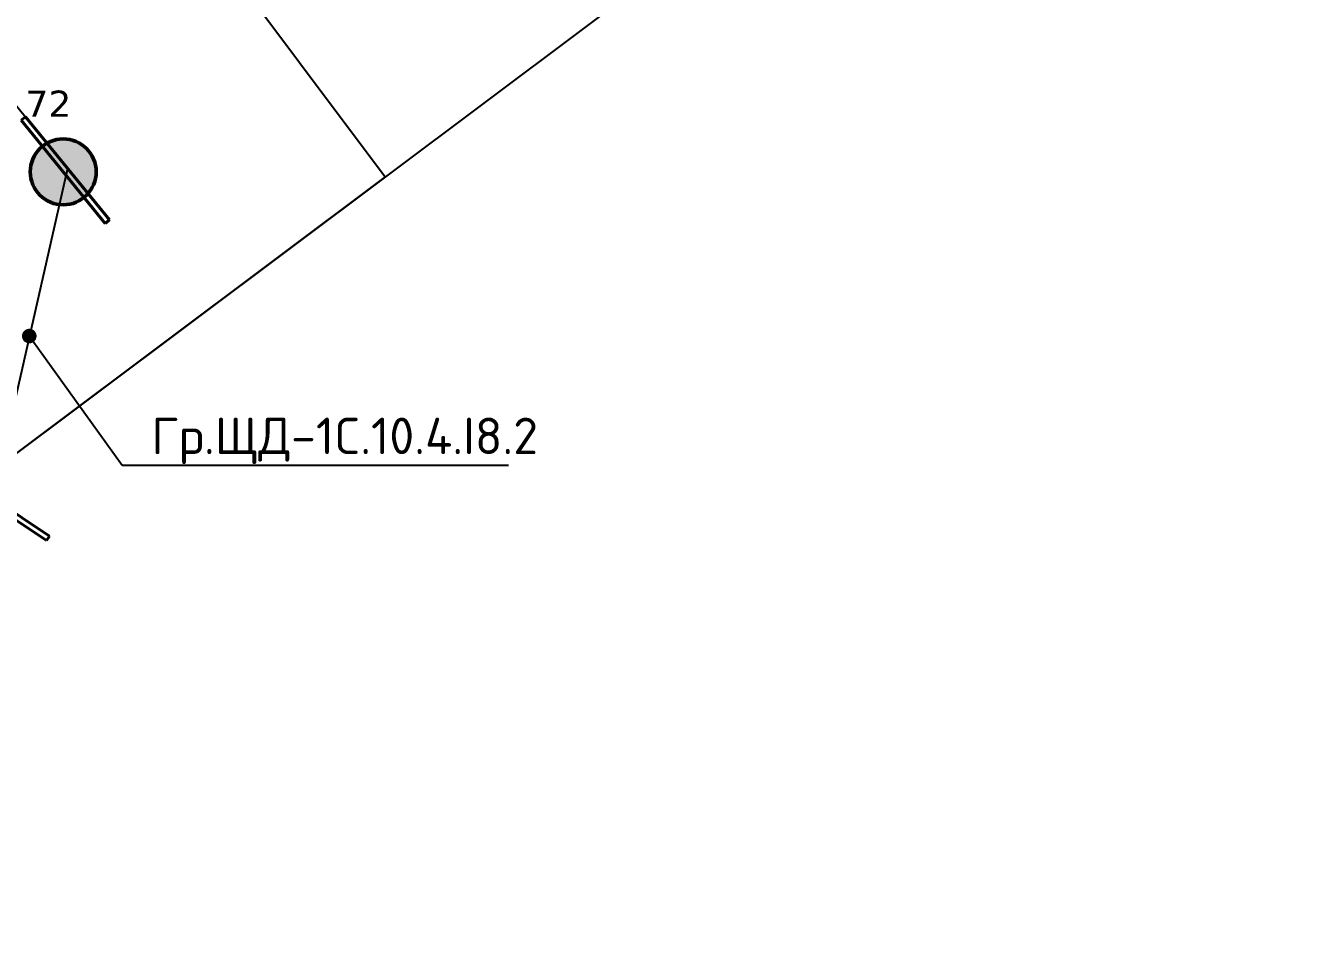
# Model space of a CAD drawing. Header units: millimetres. Extents: x -243740 to 150609, y -473655 to -165121.
# Drawn here: x 41492 to 50245, y -353088 to -346754 of the extents above; entities that cross this region are included whole.
import ezdxf
from ezdxf import colors
from ezdxf.entities.mleader import LeaderData, LeaderLine
from ezdxf.math import Vec2, Vec3

# ---------------------------------------------------------------- set-up
doc = ezdxf.new("R2010")
doc.units = ezdxf.units.MM
for name, color, linetype in [('_Гр.ЩД-1C.10.4.I7.8', 6, 'Continuous'), ('_Гр.ЩД-1C.10.4.I8.1', 6, 'Continuous'), ('_Гр.ЩД-1C.10.4.I8.2', 6, 'Continuous')]:
    doc.layers.add(name, color=color, linetype=linetype)
doc.layers.add('_освещение_dali', color=3, linetype='Continuous', lineweight=50)
doc.layers.add('DLX_LUM 9', color=5, linetype='Continuous', lineweight=40)
doc.styles.add('ISOCPEUR', font='isocpeur.ttf')
doc.styles.add('TableTextStyle', font='')
doc.styles.get('TableTextStyle').set_extended_font_data('VERDANA.TTF')
doc.linetypes.add('Truba', pattern='A,3e-05,[4,MSH_7,S=1,R=0,X=0,Y=0],-3.022072', length=3.022102)

# ---------------------------------------------------------------- blocks, each defined once
blk = doc.blocks.new('A$Caabd1818')
at = {"layer": 'DLX_LUM 9'}
for points in [[(37492.8, 50117.1, 0), (37522.3, 50141.1, 0)], [(37522.3, 50141.1, 0), (37492.8, 50117.1, 0)], [(37522.3, 50141.1, 0), (37492.8, 50117.1, 0)], [(37492.8, 50117.1, 0), (37522.3, 50141.1, 0)], [(38068.6, 49409.9, 0), (37492.8, 50117.1, 0)], [(37492.8, 50117.1, 0), (38068.6, 49409.9, 0)], [(37492.8, 50117.1, 0), (38068.6, 49409.9, 0)], [(38068.6, 49409.9, 0), (37492.8, 50117.1, 0)], [(37522.3, 50141.1, 0), (37522.3, 50141.1, 0)], [(37522.3, 50141.1, 0), (38098.1, 49433.8, 0)], [(38098.1, 49433.8, 0), (37522.3, 50141.1, 0)], [(37522.3, 50141.1, 0), (37522.3, 50141.1, 0)], [(38098.1, 49433.8, 0), (37522.3, 50141.1, 0)], [(37522.3, 50141.1, 0), (38098.1, 49433.8, 0)], [(38098.1, 49433.8, 0), (38068.6, 49409.9, 0)], [(38068.6, 49409.9, 0), (38098.1, 49433.8, 0)], [(38068.6, 49409.9, 0), (38098.1, 49433.8, 0)], [(38098.1, 49433.8, 0), (38068.6, 49409.9, 0)], [(38068.6, 49409.9, 0), (38068.6, 49409.9, 0)], [(38068.6, 49409.9, 0), (38068.6, 49409.9, 0)], [(38098.1, 49433.8, 0), (38098.1, 49433.8, 0)], [(38098.1, 49433.8, 0), (38098.1, 49433.8, 0)], [(37665.2, 47232.6, 0), (36906.4, 47738.5, 0)], [(36906.4, 47738.5, 0), (37665.2, 47232.6, 0)], [(36906.4, 47738.5, 0), (37665.2, 47232.6, 0)], [(37665.2, 47232.6, 0), (36906.4, 47738.5, 0)], [(36927.5, 47770.1, 0), (37686.3, 47264.2, 0)], [(37686.3, 47264.2, 0), (36927.5, 47770.1, 0)], [(37686.3, 47264.2, 0), (36927.5, 47770.1, 0)], [(36927.5, 47770.1, 0), (37686.3, 47264.2, 0)], [(37686.3, 47264.2, 0), (37665.2, 47232.6, 0)], [(37665.2, 47232.6, 0), (37686.3, 47264.2, 0)], [(37665.2, 47232.6, 0), (37686.3, 47264.2, 0)], [(37686.3, 47264.2, 0), (37665.2, 47232.6, 0)], [(37665.2, 47232.6, 0), (37665.2, 47232.6, 0)], [(37665.2, 47232.6, 0), (37665.2, 47232.6, 0)], [(37686.3, 47264.2, 0), (37686.3, 47264.2, 0)], [(37686.3, 47264.2, 0), (37686.3, 47264.2, 0)]]:
    blk.add_polyline3d(points, dxfattribs=at)
blk = doc.blocks.new('A$Cab2378fa')
at = {"lineweight": 25}
h = blk.add_hatch(color=0, dxfattribs=at)
h.paths.add_polyline_path([(162.3, -156.8, 0.442338), (147.8, 177.8), (0, 0)])
h.paths.add_polyline_path([(-141.6, -170.3), (0, 0), (-163.2, 157.6, 0.430096)])
at = {"lineweight": 25, "true_color": 0xfff5f5}
h = blk.add_hatch(color=7, dxfattribs=at)
h.dxf.hatch_style = 1
h.paths.add_polyline_path([(0, 0), (-141.6, -170.3, 0.174923), (3, -222.4, 0.197808), (162.3, -156.8)])
h.paths.add_polyline_path([(-163.2, 157.6), (0, 0), (147.8, 177.8, 0.175398), (3, 230.2, 0.209014)])
blk.add_circle((3, 3.9), 226.3)
blk = doc.blocks.new('_Dot')
at = {"color": 0, "linetype": 'ByBlock', "lineweight": -2}
blk.add_line((-0.5, 0), (-1, 0), dxfattribs=at)
at = {"color": 0, "linetype": 'ByBlock', "const_width": 0.5}
blk.add_lwpolyline([(-0.25, 0, 1), (0.25, 0, 1)], format="xyb", close=True, dxfattribs=at)

msp = doc.modelspace()

# ---------------------------------------------------------------- linework, layer by layer
at = {"layer": '_Гр.ЩД-1C.10.4.I7.8', "ltscale": 100}
msp.add_lwpolyline([(52967.2, -340198.3), (49200.3, -342760.3), (46855.3, -343322.3), (46673, -343456.4), (44674.2, -343906.3), (44165.1, -344668.4), (45267.1, -345856.1), (46097.2, -344311.2), (46167.8, -344181.7), (47773.8, -344921.2), (47633.6, -344968.7), (47344.4, -345011.1), (47344.4, -345254.9), (27798, -359904), (34501.4, -385200.1)], dxfattribs=at)
at = {"layer": '_Гр.ЩД-1C.10.4.I8.1', "ltscale": 100}
msp.add_lwpolyline([(41768.5, -336710.2), (42716, -339610), (42983.1, -340472.4), (40518.1, -339265.8), (39907.1, -339934.1), (39754.4, -340101.1), (41506.8, -341032.6), (41390.9, -341204.6), (39863, -342325.3), (43959.7, -347791.5), (27798, -359904), (34553, -385186.3)], dxfattribs=at)
at = {"layer": '_Гр.ЩД-1C.10.4.I8.2', "ltscale": 100}
msp.add_lwpolyline([(40749.4, -346468.7), (41779.9, -347734.3), (41255.5, -350036.2)], dxfattribs=at)

# ---------------------------------------------------------------- block references
at = {"layer": '_освещение_dali', "color": 5, "ltscale": 100}
msp.add_blockref('A$Cab2378fa', (41747.4, -347762.2), dxfattribs=at)
at = {"layer": 'Defpoints', "linetype": 'Truba', "ltscale": 100}
msp.add_blockref('A$Caabd1818', (3969.7, -397521.8), dxfattribs=at)

# ---------------------------------------------------------------- texts
at = {"layer": '_освещение_dali', "color": 223, "true_color": 0xdd71b5, "style": 'TableTextStyle'}
msp.add_text('72', height=180, dxfattribs=at).set_placement((41491.9, -347380.7))

# ---------------------------------------------------------------- leaders
at = {"layer": '_Гр.ЩД-1C.10.4.I8.2', "ltscale": 100}
ml = msp.add_multileader_mtext('Standard', dxfattribs=at)
ml.set_content('Гр.ЩД-1C.10.4.I8.2', color=256, style='ISOCPEUR')
ml.set_leader_properties()
ml.set_arrow_properties(name='DOT')
ml.build(insert=Vec2(0, 0))
ml.multileader.update_dxf_attribs({"has_dogleg": 0, "text_left_attachment_type": 6, "text_right_attachment_type": 6, "arrow_head_size": 100})
ctx = ml.context
ctx.base_point, ctx.char_height, ctx.arrow_head_size, ctx.landing_gap_size, ctx.plane_origin = Vec3(42155.1, -349770.2), 250, 100, 200, Vec3(126286.1, -221261)
ctx.left_attachment, ctx.right_attachment = 6, 6
notes = []
notes.append((ctx, [(0, (1, 1, 0), (42147.1, -349770.2), (1, 0), 8, [(1, [(41517.7, -348885.3)], 0, [])])]))
ctx.mtext.insert, ctx.mtext.width, ctx.mtext.flow_direction = Vec3(42355.1, -349445.2), 2425, 5
for ctx, leaders in notes:
    for number, flags, end, landing, length, lines in leaders:
        leader = LeaderData()
        leader.index, (leader.has_last_leader_line, leader.has_dogleg_vector, leader.attachment_direction) = number, flags
        leader.last_leader_point, leader.dogleg_vector, leader.dogleg_length = Vec3(end), Vec3(landing), length
        for number, points, colour, breaks in lines:
            line = LeaderLine()
            line.index, line.vertices, line.color, line.breaks = number, Vec3.list(points), colors.encode_raw_color(colour), breaks
            leader.lines.append(line)
        ctx.leaders.append(leader)

doc.saveas('drawing.dxf')
